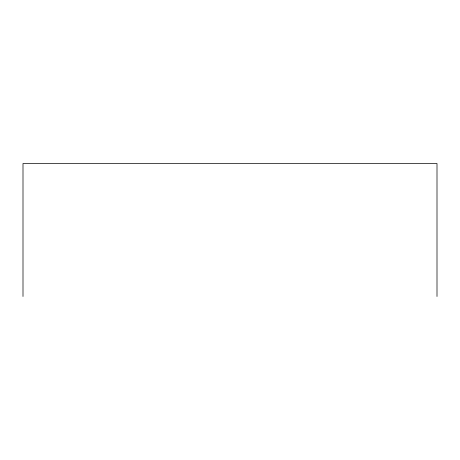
<?xml version="1.0" encoding="UTF-8"?>
<svg xmlns="http://www.w3.org/2000/svg" width="460" height="460" viewBox="0 0 460 460"><rect width="100%" height="100%" fill="white"/><g stroke="black" fill="none" stroke-linecap="round" stroke-linejoin="round"><path stroke-width="0.69" d="M437 296.481L437 163.518L23 163.518L23 296.481"/></g></svg>
